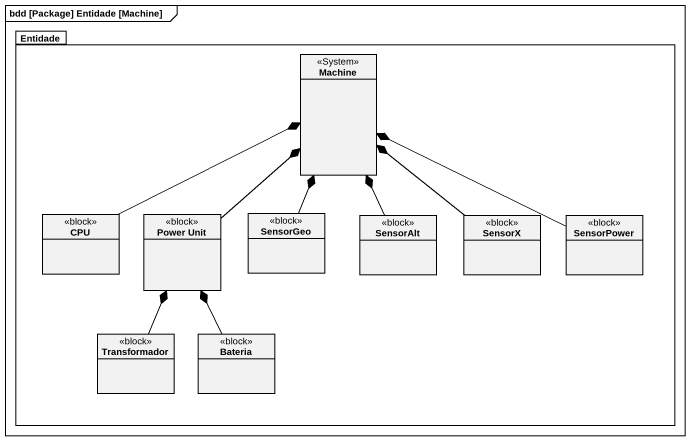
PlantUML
@startuml
mainframe bdd [Package] Entidade [Machine]
hide circle
hide empty members
package Entidade {
  class Machine <<System>>
  class CPU <<block>>
  class "Power Unit" as Power_Unit <<block>>
  class SensorGeo <<block>>
  class SensorAlt <<block>>
  class SensorX <<block>>
  class SensorPower <<block>>
  class Transformador <<block>>
  class Bateria <<block>>
}
CPU -right-* Machine
Power_Unit -up-* Machine
SensorGeo -up-* Machine
SensorAlt -up-* Machine
SensorX -up-* Machine
SensorPower -left-* Machine
Transformador -up-* Power_Unit
Bateria -up-* Power_Unit
@enduml
